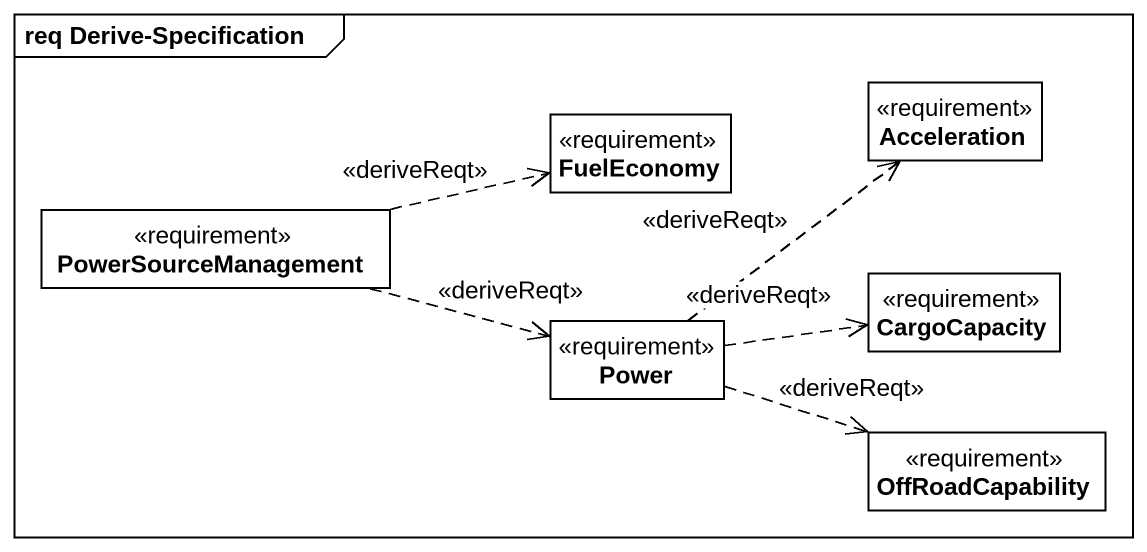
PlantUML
@startuml
mainframe req Derive-Specification
hide circle
hide empty members
class Acceleration <<requirement>>
class FuelEconomy <<requirement>>
class PowerSourceManagement <<requirement>>
class CargoCapacity <<requirement>>
class Power <<requirement>>
class OffRoadCapability <<requirement>>
PowerSourceManagement .right.> FuelEconomy : <<deriveReqt>>
PowerSourceManagement .right.> Power : <<deriveReqt>>
Power .up.> Acceleration : <<deriveReqt>>
Power .right.> CargoCapacity : <<deriveReqt>>
Power .right.> OffRoadCapability : <<deriveReqt>>
@enduml
